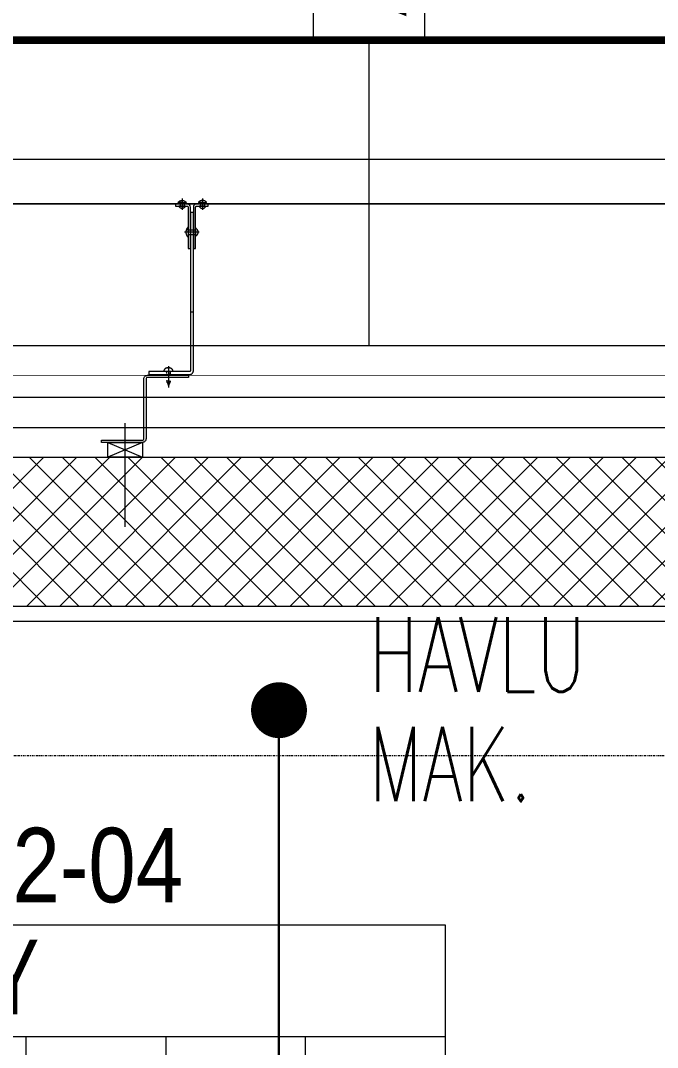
# Model space of a CAD drawing. Extents: x -1439 to 23780, y -1362 to 4476.
# Drawn here: x 14277 to 14362.5, y 2745.8 to 2883.6 of the extents above; entities that cross this region are included whole.
import ezdxf
from ezdxf.enums import TextEntityAlignment as Align

# ---------------------------------------------------------------- set-up
doc = ezdxf.new("R2010")
doc.units = 0
doc.header["$MEASUREMENT"] = 0
doc.linetypes.add('Audi$0$DASHDOT2', pattern=[0.5, 0.25, -0.125, 0, -0.125])
doc.linetypes.add('Audi$0$HIDDEN2', pattern=[4.7625, 3.175, -1.5875])
doc.layers.get('0').update_dxf_attribs({"color": 9, "lineweight": 9})
for name, color, linetype, lineweight in [('Audi$0$00', 8, 'Continuous', 9), ('Audi$0$06C', 8, 'Continuous', 9), ('Audi$0$06D', 8, 'Continuous', 9), ('Audi$0$09W', 8, 'Continuous', 9), ('Audi$0$10', 8, 'Continuous', 9), ('Audi$0$14', 8, 'Continuous', 9), ('Audi$0$21', 8, 'Continuous', 9), ('Audi$0$22', 8, 'Continuous', 9), ('Audi$0$24', 8, 'Audi$0$DASHDOT2', 9), ('Audi$0$33', 8, 'Audi$0$BATTING', 9), ('Audi$0$35', 8, 'Continuous', 9), ('E-DATA BAGLATI UCU', 7, 'Continuous', 30), ('E-KABLO', 7, 'Continuous', 30), ('E-YAZI', 7, 'Continuous', 30)]:
    doc.layers.add(name, color=color, linetype=linetype, lineweight=lineweight)
doc.styles.add('Audi$0$Arial', font='arial.ttf', dxfattribs={"height": 2.5})
doc.styles.add('Audi$0$MuuM_TEXT-STANDART', font='ARIALN.TTF')
doc.styles.add('E-YAZI', font='txttw.shx')
doc.linetypes.add('Audi$0$BATTING', pattern='A,0.0001,-0.1,[134,ltypeshp.shx,S=0.1,R=0,X=-0.1,Y=0],-0.2,[134,ltypeshp.shx,S=0.1,R=180,X=0.1,Y=0],-0.1', length=0.4001)

# ---------------------------------------------------------------- blocks, each defined once
blk = doc.blocks.new('Audi$0$0_wallno')
blk.add_lwpolyline([(-7.84, 1.5), (7.942, 1.5), (7.942, -1.5), (-7.84, -1.5)], close=True)
blk.add_lwpolyline([(7.942, 0), (16.132, 0)])
at = {"style": 'Audi$0$Arial'}
blk.add_attdef('GENISLIK', text='', height=2, dxfattribs=at).set_placement((8.442, 0), align=Align.BOTTOM_LEFT)
blk.add_attdef('DUVARNO', text='', height=2, dxfattribs=at).set_placement((0, 0), align=Align.MIDDLE_CENTER)
blk.add_attdef('YUKSEKLIK', text='', height=2, dxfattribs=at).set_placement((8.442, -0.5), align=Align.TOP_LEFT)
blk = doc.blocks.new('Audi$0$KAPI KODLARI 2. KAT')
at = {"layer": 'Audi$0$22'}
ref = blk.add_blockref('Audi$0$0_wallno', (14323.77, 2920.66), dxfattribs=dict(at, xscale=-5, yscale=5, zscale=5, rotation=90))
ref.add_attrib('DUVARNO', 'AUDI-GC02', dxfattribs={"layer": '0', "height": 10, "rotation": 90, "style": 'Audi$0$Arial'}).set_placement((14323.77, 2921.4), align=Align.MIDDLE_CENTER)
blk = doc.blocks.new('Audi$0$P-AKS_AUDI')
at = {"layer": 'Audi$0$24'}
blk.add_lwpolyline([(-3840, 0), (360, 0)], dxfattribs=at)
blk = doc.blocks.new('Audi$0$0_roomno2-flat-2')
at = {"layer": 'Audi$0$21'}
blk.add_lwpolyline([(96.88, -52.5), (0, -52.5), (0, 0), (96.88, 0)], close=True, dxfattribs=at)
for points in [[(0, -15), (96.88, -15)], [(40.62, -15), (40.62, -52.5)], [(59.38, -15), (59.38, -52.5)], [(78.12, -15), (78.12, -52.5)], [(0, -33.75), (40.62, -33.75)]]:
    blk.add_lwpolyline(points, dxfattribs=at)
at = {"layer": 'Audi$0$21', "style": 'Audi$0$MuuM_TEXT-STANDART', "width": 0.6}
blk.add_text('H:', height=7.5, dxfattribs=at).set_placement((1.75, -43.04), align=Align.MIDDLE_LEFT)
at = {"layer": 'Audi$0$21', "style": 'Audi$0$Arial'}
blk.add_attdef('ODANO', (0, 5.85), '', height=10, dxfattribs=at)
blk.add_attdef('MEKANADI', text='', height=10, dxfattribs=at).set_placement((1.75, -15), align=Align.BOTTOM_LEFT)
at = {"layer": 'Audi$0$21', "style": 'Audi$0$MuuM_TEXT-STANDART', "width": 0.6}
for tag, p in [('YER01', (50, -22.5)), ('TAVAN01', (68.75, -22.5)), ('DUVAR01', (87.5, -22.5)), ('YER02', (50, -33.75)), ('TAVAN02', (68.75, -33.75)), ('DUVAR02', (87.5, -33.75)), ('YER03', (50, -45)), ('TAVAN03', (68.75, -45)), ('DUVAR03', (87.5, -45))]:
    blk.add_attdef(tag, text='', height=7.5, dxfattribs=at).set_placement(p, align=Align.MIDDLE_CENTER)
for tag, p in [('M2', (1.75, -24.38)), ('TEMIZTAVANYUKSEKLIGI', (9, -43.04))]:
    blk.add_attdef(tag, text='', height=7.5, dxfattribs=at).set_placement(p, align=Align.MIDDLE_LEFT)
blk = doc.blocks.new('Audi$0$p- alum kaplama profil')
at = {"lineweight": 13}
blk.add_lwpolyline([(7.12, 12.59), (7.12, 26.49)], dxfattribs=at)
at = {"lineweight": 5}
blk.add_lwpolyline([(9.44, 15.16), (4.79, 15.16), (4.79, 17.16), (9.44, 17.16)], close=True, dxfattribs=at)
for points in [[(4.79, 15.16), (9.44, 17.16)], [(9.44, 15.16), (4.79, 17.16)]]:
    blk.add_lwpolyline(points, dxfattribs=at)
at = {"lineweight": 18}
blk.add_lwpolyline([(4.09, 6.16), (-1.41, 6.16), (-1.41, 6.46), (4.09, 6.46, 0.414214), (4.29, 6.66), (4.29, 14.66, -0.414214), (4.79, 15.16), (10.29, 15.16), (10.29, 14.86), (4.79, 14.86, 0.414214), (4.59, 14.66), (4.59, 6.66, -0.414214)], format="xyb", close=True, dxfattribs=at)
blk.add_lwpolyline([(-2.06, 5.56), (-2.06, -2.34), (-2.06, -15.69), (-1.66, -15.69), (-1.66, -2.34), (-1.66, 5.56), (-1.66, 5.56), (-1.66, 5.57), (-1.66, 5.57), (-1.66, 5.58), (-1.66, 5.58), (-1.65, 5.59), (-1.65, 5.59), (-1.65, 5.59), (-1.65, 5.6), (-1.65, 5.6), (-1.64, 5.61), (-1.64, 5.61), (-1.64, 5.62), (-1.64, 5.62), (-1.63, 5.62), (-1.63, 5.63), (-1.63, 5.63), (-1.62, 5.63), (-1.62, 5.64), (-1.61, 5.64), (-1.61, 5.64), (-1.61, 5.64), (-1.6, 5.65), (-1.6, 5.65), (-1.59, 5.65), (-1.59, 5.65), (-1.58, 5.65), (-1.58, 5.65), (-1.57, 5.66), (-1.57, 5.66), (-1.56, 5.66), (-1.56, 5.66), (3.94, 5.66), (3.94, 6.06), (-1.56, 6.06), (-1.58, 6.06), (-1.61, 6.05), (-1.63, 6.05), (-1.66, 6.05), (-1.68, 6.04), (-1.7, 6.03), (-1.73, 6.03), (-1.75, 6.02), (-1.77, 6.01), (-1.79, 6), (-1.82, 5.99), (-1.84, 5.97), (-1.86, 5.96), (-1.88, 5.94), (-1.89, 5.93), (-1.91, 5.91), (-1.93, 5.89), (-1.95, 5.87), (-1.96, 5.85), (-1.97, 5.83), (-1.99, 5.81), (-2, 5.79), (-2.01, 5.77), (-2.02, 5.75), (-2.03, 5.72), (-2.04, 5.7), (-2.04, 5.68), (-2.05, 5.65), (-2.05, 5.63), (-2.06, 5.61), (-2.06, 5.58)], close=True)
blk.add_lwpolyline([(-1.66, -2.34), (-2.06, -2.34)])
for points in [[(-2.36, -10.84), (-2.36, -16.39), (-2.36, -16.39, -0.414214), (-2.51, -16.54), (-2.51, -16.54), (-4.06, -16.54), (-4.06, -16.84), (-2.51, -16.84), (-2.51, -16.84, 0.414214), (-2.06, -16.39), (-2.06, -10.84)], [(-1.36, -10.84), (-1.66, -10.84), (-1.66, -16.39, 0.414214), (-1.21, -16.84), (-1.21, -16.84), (0.34, -16.84), (0.34, -16.54), (-1.21, -16.54), (-1.21, -16.54, -0.414214), (-1.36, -16.39), (-1.36, -16.39)]]:
    blk.add_lwpolyline(points, format="xyb", close=True)
for points in [[(1.61, 6.87, -10), (0.98, 6.96, -10)], [(1.56, 7.05, -10), (1.02, 7.13, -10)], [(1.05, 6.91, -10), (1.29, 7.56, -10)], [(1.29, 4.93, -10), (1.29, 7.8, -10)], [(1.53, 6.82, -10), (1.29, 7.56, -10)], [(0.67, 5.66, -10), (1.91, 5.66, -10)], [(0.67, 5.66, -10), (0.67, 5.64, -10), (0.67, 5.62, -10), (0.67, 5.6, -10), (0.68, 5.58, -10), (0.68, 5.56, -10), (0.69, 5.54, -10), (0.69, 5.52, -10), (0.7, 5.5, -10), (0.7, 5.48, -10), (0.71, 5.46, -10), (0.72, 5.45, -10), (0.73, 5.43, -10), (0.74, 5.41, -10), (0.75, 5.4, -10), (0.76, 5.38, -10), (0.77, 5.36, -10), (0.79, 5.35, -10), (0.8, 5.33, -10), (0.81, 5.32, -10), (0.83, 5.31, -10), (0.84, 5.29, -10), (0.86, 5.28, -10), (0.87, 5.27, -10), (0.89, 5.26, -10), (0.91, 5.25, -10), (0.92, 5.24, -10), (0.94, 5.23, -10), (0.96, 5.22, -10), (0.98, 5.21, -10), (1, 5.21, -10), (1.02, 5.2, -10), (1.03, 5.2, -10)], [(0.96, 5.66, -10), (0.97, 5.66, -10), (0.97, 5.66, -10), (0.97, 5.66, -10), (0.98, 5.66, -10), (0.98, 5.66, -10), (0.99, 5.66, -10), (0.99, 5.66, -10), (1, 5.66, -10), (1, 5.67, -10), (1, 5.67, -10), (1.01, 5.67, -10), (1.01, 5.67, -10), (1.01, 5.67, -10), (1.02, 5.68, -10), (1.02, 5.68, -10), (1.02, 5.68, -10), (1.03, 5.69, -10), (1.03, 5.69, -10), (1.03, 5.69, -10), (1.04, 5.7, -10), (1.04, 5.7, -10), (1.04, 5.7, -10), (1.04, 5.71, -10), (1.04, 5.71, -10), (1.05, 5.72, -10), (1.05, 5.72, -10), (1.05, 5.72, -10), (1.05, 5.73, -10), (1.05, 5.73, -10), (1.05, 5.74, -10), (1.05, 5.74, -10), (1.05, 5.75, -10)], [(1.33, 5.85, -10), (0.98, 5.88, -10)], [(1.05, 5.83, -10), (1.05, 6.01, -10)], [(1.05, 5.75, -10), (1.05, 5.83, -10)], [(1.29, 6.16, -10), (1.29, 6.26, -10)], [(1.53, 5.75, -10), (1.53, 5.92, -10)], [(1.53, 5.75, -10), (1.53, 5.74, -10), (1.53, 5.74, -10), (1.53, 5.73, -10), (1.53, 5.73, -10), (1.53, 5.72, -10), (1.54, 5.72, -10), (1.54, 5.72, -10), (1.54, 5.71, -10), (1.54, 5.71, -10), (1.54, 5.7, -10), (1.54, 5.7, -10), (1.55, 5.7, -10), (1.55, 5.69, -10), (1.55, 5.69, -10), (1.55, 5.69, -10), (1.56, 5.68, -10), (1.56, 5.68, -10), (1.56, 5.68, -10), (1.57, 5.67, -10), (1.57, 5.67, -10), (1.58, 5.67, -10), (1.58, 5.67, -10), (1.58, 5.67, -10), (1.59, 5.66, -10), (1.59, 5.66, -10), (1.6, 5.66, -10), (1.6, 5.66, -10), (1.6, 5.66, -10), (1.61, 5.66, -10), (1.61, 5.66, -10), (1.62, 5.66, -10), (1.62, 5.66, -10)], [(1.55, 5.2, -10), (1.57, 5.2, -10), (1.59, 5.21, -10), (1.6, 5.21, -10), (1.62, 5.22, -10), (1.64, 5.23, -10), (1.66, 5.24, -10), (1.68, 5.25, -10), (1.69, 5.26, -10), (1.71, 5.27, -10), (1.73, 5.28, -10), (1.74, 5.29, -10), (1.76, 5.31, -10), (1.77, 5.32, -10), (1.78, 5.33, -10), (1.8, 5.35, -10), (1.81, 5.36, -10), (1.82, 5.38, -10), (1.83, 5.4, -10), (1.84, 5.41, -10), (1.85, 5.43, -10), (1.86, 5.45, -10), (1.87, 5.46, -10), (1.88, 5.48, -10), (1.89, 5.5, -10), (1.89, 5.52, -10), (1.9, 5.54, -10), (1.9, 5.56, -10), (1.9, 5.58, -10), (1.91, 5.6, -10), (1.91, 5.62, -10), (1.91, 5.64, -10), (1.91, 5.66, -10)], [(1.03, 5.2, -10), (1.04, 5.2, -10), (1.05, 5.19, -10), (1.05, 5.19, -10), (1.06, 5.19, -10), (1.06, 5.19, -10), (1.07, 5.19, -10), (1.07, 5.19, -10), (1.08, 5.19, -10), (1.08, 5.19, -10), (1.09, 5.19, -10), (1.09, 5.18, -10), (1.1, 5.18, -10), (1.1, 5.18, -10), (1.11, 5.18, -10), (1.11, 5.18, -10), (1.12, 5.18, -10), (1.12, 5.18, -10), (1.13, 5.18, -10), (1.13, 5.18, -10), (1.14, 5.18, -10), (1.15, 5.18, -10), (1.15, 5.18, -10), (1.16, 5.17, -10), (1.16, 5.17, -10), (1.17, 5.17, -10), (1.17, 5.17, -10), (1.18, 5.17, -10), (1.18, 5.17, -10), (1.19, 5.17, -10), (1.19, 5.17, -10), (1.2, 5.17, -10), (1.2, 5.17, -10)], [(1.2, 5.17, -10), (1.2, 5.2, -10)], [(1.38, 5.2, -10), (1.2, 5.2, -10)], [(1.38, 5.17, -10), (1.38, 5.2, -10)], [(1.38, 5.17, -10), (1.38, 5.17, -10), (1.39, 5.17, -10), (1.39, 5.17, -10), (1.4, 5.17, -10), (1.41, 5.17, -10), (1.41, 5.17, -10), (1.42, 5.17, -10), (1.42, 5.17, -10), (1.43, 5.17, -10), (1.43, 5.18, -10), (1.44, 5.18, -10), (1.44, 5.18, -10), (1.45, 5.18, -10), (1.45, 5.18, -10), (1.46, 5.18, -10), (1.46, 5.18, -10), (1.47, 5.18, -10), (1.47, 5.18, -10), (1.48, 5.18, -10), (1.48, 5.18, -10), (1.49, 5.18, -10), (1.5, 5.19, -10), (1.5, 5.19, -10), (1.51, 5.19, -10), (1.51, 5.19, -10), (1.52, 5.19, -10), (1.52, 5.19, -10), (1.53, 5.19, -10), (1.53, 5.19, -10), (1.54, 5.19, -10), (1.54, 5.2, -10), (1.55, 5.2, -10)], [(-1.36, -13.04, 0), (-1.36, -12.37, 0)], [(-1.36, -13.72, 0), (-1.32, -13.68, 0), (-1.29, -13.65, 0), (-1.26, -13.61, 0), (-1.23, -13.58, 0), (-1.2, -13.54, 0), (-1.18, -13.5, 0), (-1.16, -13.45, 0), (-1.14, -13.41, 0), (-1.12, -13.37, 0), (-1.1, -13.32, 0), (-1.09, -13.28, 0), (-1.08, -13.23, 0), (-1.07, -13.18, 0), (-1.06, -13.14, 0), (-1.06, -13.09, 0), (-1.06, -13.04, 0), (-1.06, -12.99, 0), (-1.06, -12.95, 0), (-1.07, -12.9, 0), (-1.08, -12.85, 0), (-1.09, -12.81, 0), (-1.1, -12.76, 0), (-1.12, -12.72, 0), (-1.14, -12.67, 0), (-1.16, -12.63, 0), (-1.18, -12.59, 0), (-1.2, -12.55, 0), (-1.23, -12.51, 0), (-1.26, -12.47, 0), (-1.29, -12.43, 0), (-1.32, -12.4, 0), (-1.36, -12.37, 0)], [(-2.86, -13.04, 0), (-0.86, -13.04, 0)], [(-2.36, -12.52, 0), (-2.4, -12.53, 0), (-2.43, -12.56, 0), (-2.47, -12.58, 0), (-2.5, -12.6, 0), (-2.53, -12.63, 0), (-2.56, -12.66, 0), (-2.59, -12.69, 0), (-2.61, -12.73, 0), (-2.63, -12.76, 0), (-2.65, -12.8, 0), (-2.67, -12.84, 0), (-2.68, -12.88, 0), (-2.69, -12.92, 0), (-2.7, -12.96, 0), (-2.71, -13, 0), (-2.71, -13.04, 0), (-2.71, -13.08, 0), (-2.7, -13.13, 0), (-2.69, -13.17, 0), (-2.68, -13.21, 0), (-2.67, -13.25, 0), (-2.65, -13.28, 0), (-2.63, -13.32, 0), (-2.61, -13.36, 0), (-2.59, -13.39, 0), (-2.56, -13.42, 0), (-2.53, -13.45, 0), (-2.5, -13.48, 0), (-2.47, -13.51, 0), (-2.43, -13.53, 0), (-2.4, -13.55, 0), (-2.36, -13.57, 0)], [(-2.36, -13.04, 0), (-2.36, -12.52, 0)], [(-2.36, -13.04, 0), (-2.36, -12.73, 0)], [(-2.36, -12.73, 0), (-2.36, -13.04, 0)], [(-1.36, -12.73, 0), (-2.36, -12.73, 0)], [(-2.36, -13.04, 0), (-2.36, -13.36, 0)], [(-2.36, -13.04, 0), (-2.36, -13.57, 0)], [(-2.36, -13.36, 0), (-2.36, -13.04, 0)], [(-1.36, -13.36, 0), (-2.36, -13.36, 0)], [(-1.36, -13.04, 0), (-1.36, -13.72, 0)], [(-2.85, -16.54, 0), (-2.86, -16.51, 0), (-2.87, -16.47, 0), (-2.89, -16.44, 0), (-2.91, -16.41, 0), (-2.93, -16.38, 0), (-2.96, -16.35, 0), (-2.98, -16.33, 0), (-3.01, -16.31, 0), (-3.04, -16.29, 0), (-3.07, -16.27, 0), (-3.11, -16.25, 0), (-3.14, -16.24, 0), (-3.18, -16.23, 0), (-3.21, -16.22, 0), (-3.25, -16.22, 0), (-3.29, -16.22, 0), (-3.32, -16.22, 0), (-3.36, -16.22, 0), (-3.39, -16.23, 0), (-3.43, -16.24, 0), (-3.46, -16.25, 0), (-3.5, -16.27, 0), (-3.53, -16.29, 0), (-3.56, -16.31, 0), (-3.59, -16.33, 0), (-3.61, -16.35, 0), (-3.64, -16.38, 0), (-3.66, -16.41, 0), (-3.68, -16.44, 0), (-3.7, -16.47, 0), (-3.71, -16.51, 0), (-3.73, -16.54, 0)], [(-3.29, -17.54, 0), (-3.29, -16.04, 0)], [(-1, -16.54, 0), (-0.98, -16.51, 0), (-0.97, -16.47, 0), (-0.95, -16.44, 0), (-0.93, -16.41, 0), (-0.91, -16.38, 0), (-0.88, -16.35, 0), (-0.86, -16.33, 0), (-0.83, -16.31, 0), (-0.8, -16.29, 0), (-0.77, -16.27, 0), (-0.73, -16.25, 0), (-0.7, -16.24, 0), (-0.66, -16.23, 0), (-0.63, -16.22, 0), (-0.59, -16.22, 0), (-0.56, -16.22, 0), (-0.52, -16.22, 0), (-0.48, -16.22, 0), (-0.45, -16.23, 0), (-0.41, -16.24, 0), (-0.38, -16.25, 0), (-0.34, -16.27, 0), (-0.31, -16.29, 0), (-0.28, -16.31, 0), (-0.25, -16.33, 0), (-0.23, -16.35, 0), (-0.2, -16.38, 0), (-0.18, -16.41, 0), (-0.16, -16.44, 0), (-0.14, -16.47, 0), (-0.13, -16.51, 0), (-0.12, -16.54, 0)], [(-0.56, -17.54, 0), (-0.56, -16.04, 0)], [(-3.84, -17.04, 0), (-3.81, -17.07, 0), (-3.78, -17.1, 0), (-3.75, -17.12, 0), (-3.72, -17.15, 0), (-3.69, -17.17, 0), (-3.66, -17.19, 0), (-3.62, -17.21, 0), (-3.59, -17.23, 0), (-3.55, -17.24, 0), (-3.52, -17.26, 0), (-3.48, -17.27, 0), (-3.44, -17.28, 0), (-3.4, -17.28, 0), (-3.36, -17.29, 0), (-3.32, -17.29, 0), (-3.29, -17.29, 0), (-3.25, -17.29, 0), (-3.21, -17.29, 0), (-3.17, -17.28, 0), (-3.13, -17.28, 0), (-3.09, -17.27, 0), (-3.06, -17.26, 0), (-3.02, -17.24, 0), (-2.98, -17.23, 0), (-2.95, -17.21, 0), (-2.91, -17.19, 0), (-2.88, -17.17, 0), (-2.85, -17.15, 0), (-2.82, -17.12, 0), (-2.79, -17.1, 0), (-2.76, -17.07, 0), (-2.73, -17.04, 0)], [(-3.29, -17.04, 0), (-3.84, -17.04, 0)], [(-3.29, -16.54, 0), (-3.73, -16.54, 0)], [(-3.29, -16.54, 0), (-3.55, -16.54, 0)], [(-3.55, -16.54, 0), (-3.29, -16.54, 0)], [(-3.55, -17.04, 0), (-3.55, -16.54, 0)], [(-3.29, -16.54, 0), (-2.85, -16.54, 0)], [(-3.29, -16.54, 0), (-3.03, -16.54, 0)], [(-3.03, -16.54, 0), (-3.29, -16.54, 0)], [(-3.29, -17.04, 0), (-2.73, -17.04, 0)], [(-3.03, -17.04, 0), (-3.03, -16.54, 0)], [(-0.56, -17.04, 0), (-1.11, -17.04, 0)], [(0, -17.04, 0), (-0.03, -17.07, 0), (-0.06, -17.1, 0), (-0.09, -17.12, 0), (-0.12, -17.15, 0), (-0.15, -17.17, 0), (-0.18, -17.19, 0), (-0.22, -17.21, 0), (-0.25, -17.23, 0), (-0.29, -17.24, 0), (-0.33, -17.26, 0), (-0.36, -17.27, 0), (-0.4, -17.28, 0), (-0.44, -17.28, 0), (-0.48, -17.29, 0), (-0.52, -17.29, 0), (-0.56, -17.29, 0), (-0.59, -17.29, 0), (-0.63, -17.29, 0), (-0.67, -17.28, 0), (-0.71, -17.28, 0), (-0.75, -17.27, 0), (-0.79, -17.26, 0), (-0.82, -17.24, 0), (-0.86, -17.23, 0), (-0.89, -17.21, 0), (-0.93, -17.19, 0), (-0.96, -17.17, 0), (-0.99, -17.15, 0), (-1.02, -17.12, 0), (-1.05, -17.1, 0), (-1.08, -17.07, 0), (-1.11, -17.04, 0)], [(-0.56, -16.54, 0), (-1, -16.54, 0)], [(-0.56, -16.54, 0), (-0.82, -16.54, 0)], [(-0.82, -16.54, 0), (-0.56, -16.54, 0)], [(-0.82, -17.04, 0), (-0.82, -16.54, 0)], [(-0.56, -16.54, 0), (-0.3, -16.54, 0)], [(-0.56, -16.54, 0), (-0.12, -16.54, 0)], [(-0.3, -16.54, 0), (-0.56, -16.54, 0)], [(-0.56, -17.04, 0), (0, -17.04, 0)], [(-0.3, -17.04, 0), (-0.3, -16.54, 0)]]:
    blk.add_polyline3d(points)
blk = doc.blocks.new('Audi$0$p-2. kat planı')
at = {"layer": 'Audi$0$09W'}
h = blk.add_hatch(dxfattribs=at)
h.set_pattern_fill('ANSI37', color=256, scale=25, style=0)
h.paths.add_polyline_path([(14050, 2825), (14472.5, 2825), (14472.5, 2805), (14050, 2805)])
at = {"layer": 'Audi$0$00'}
blk.add_lwpolyline([(14050, 2825), (14050, 2825), (14050, 2825), (14472.5, 2825), (14472.5, 2805), (14050, 2805)], close=True, dxfattribs=at)
at = {"layer": 'Audi$0$06C'}
blk.add_lwpolyline([(13012.5, 1124.33), (13012.5, 1124.33), (13012.5, 2865), (16712.5, 2865), (16712.49, 2206.39)], dxfattribs=at)
blk.add_lwpolyline([(13012.5, 1124.33), (13012.5, 1124.33), (13012.5, 2865), (16712.5, 2865), (16712.49, 2206.39)], dxfattribs=at)
at = {"layer": 'Audi$0$06D'}
for points in [[(14048.83, 2840), (14675, 2840)], [(14675, 2825), (14675, 2833), (14050, 2833), (14050, 2825)]]:
    blk.add_lwpolyline(points, dxfattribs=at)
at = {"layer": 'Audi$0$10'}
for points, const_width in [([(13018.5, 1124.33), (13018.5, 2859), (16706.5, 2859), (16706.5, 2206.39)], 0.2), ([(13018.5, 1124.33), (13018.5, 2859), (16706.5, 2859), (16706.5, 2206.39)], 0.2), ([(14043.19, 2836), (14681.81, 2836)], 0.1)]:
    blk.add_lwpolyline(points, dxfattribs=dict(at, const_width=const_width))
at = {"layer": 'Audi$0$14'}
blk.add_lwpolyline([(14048, 2820.22), (14048, 2803), (14470.5, 2803), (14470.5, 2447)], dxfattribs=at)
at = {"layer": 'Audi$0$33', "ltscale": 0.4}
blk.add_lwpolyline([(14050, 2829), (14675, 2829)], dxfattribs=at)
ref = blk.add_blockref('Audi$0$0_roomno2-flat-2', (14237.11, 2762.29))
ref.add_attrib('ODANO', 'AUDI-K2-04', dxfattribs={"layer": 'Audi$0$21', "height": 10, "style": 'Audi$0$MuuM_TEXT-STANDART'}).set_placement((14237.11, 2762.29), align=Align.BOTTOM_LEFT)
ref.add_attrib('MEKANADI', 'WC BAY', dxfattribs={"layer": 'Audi$0$21', "height": 10, "style": 'Audi$0$MuuM_TEXT-STANDART', "width": 0.9}).set_placement((14238.86, 2747.29), align=Align.BOTTOM_LEFT)
ref.add_attrib('M2', '6.01m2', dxfattribs={"layer": 'Audi$0$21', "height": 7.5, "style": 'Audi$0$MuuM_TEXT-STANDART', "width": 0.6}).set_placement((14238.86, 2737.91), align=Align.MIDDLE_LEFT)
ref.add_attrib('TEMIZTAVANYUKSEKLIGI', '2.40 M', dxfattribs={"layer": 'Audi$0$21', "height": 7.5, "style": 'Audi$0$MuuM_TEXT-STANDART', "width": 0.6}).set_placement((14246.11, 2719.25), align=Align.MIDDLE_LEFT)
ref.add_attrib('YER01', 'Y08', dxfattribs={"layer": 'Audi$0$21', "height": 7.5, "style": 'Audi$0$MuuM_TEXT-STANDART', "width": 0.6}).set_placement((14287.11, 2739.79), align=Align.MIDDLE_CENTER)
ref.add_attrib('TAVAN01', 'T01', dxfattribs={"layer": 'Audi$0$21', "height": 7.5, "style": 'Audi$0$MuuM_TEXT-STANDART', "width": 0.6}).set_placement((14305.86, 2739.79), align=Align.MIDDLE_CENTER)
ref.add_attrib('DUVAR01', 'D11', dxfattribs={"layer": 'Audi$0$21', "height": 7.5, "style": 'Audi$0$MuuM_TEXT-STANDART', "width": 0.6}).set_placement((14324.61, 2739.79), align=Align.MIDDLE_CENTER)
ref.add_attrib('TAVAN02', 'T09', dxfattribs={"layer": 'Audi$0$21', "height": 7.5, "style": 'Audi$0$MuuM_TEXT-STANDART', "width": 0.6}).set_placement((14305.86, 2728.54), align=Align.MIDDLE_CENTER)
at = {"layer": 'Audi$0$10', "rotation": 180}
blk.add_blockref('Audi$0$p- alum kaplama profil', (14298.14, 2842.16), dxfattribs=at)
at = {"layer": 'Audi$0$24'}
blk.add_blockref('Audi$0$P-AKS_AUDI', (16612.5, 2785), dxfattribs=at)

msp = doc.modelspace()

# ---------------------------------------------------------------- linework, layer by layer
at = {"layer": 'Audi$0$21', "linetype": 'Audi$0$HIDDEN2', "ltscale": 0.1, "const_width": 1}
msp.add_lwpolyline([(14169.64, 2880.95), (14512.5, 2880.95), (14512.5, 2393.96), (14169.64, 2393.96)], close=True, dxfattribs=at)
at = {"layer": 'Audi$0$35'}
msp.add_lwpolyline([(14192.5, 2630), (14192.5, 2700), (14182.5, 2700), (14182.5, 2790), (14192.5, 2790), (14192.5, 2803), (14470.5, 2803), (14470.5, 2635), (14347.5, 2635), (14347.5, 2685), (14337.5, 2685), (14337.5, 2630)], close=True, dxfattribs=at)
at = {"layer": 'E-DATA BAGLATI UCU', "color": 4, "const_width": 3.75}
msp.add_lwpolyline([(14313.57, 2791.07, -1), (14309.82, 2791.07, -1)], format="xyb", close=True, dxfattribs=at)
at = {"layer": 'E-KABLO', "color": 6, "ltscale": 40}
msp.add_line((14311.69, 2791.07), (14311.69, 2640), dxfattribs=at)

# ---------------------------------------------------------------- block references
msp.add_blockref('Audi$0$p-2. kat planı', (0, 0))
at = {"layer": 'Audi$0$22'}
msp.add_blockref('Audi$0$KAPI KODLARI 2. KAT', (0, 0), dxfattribs=at)

# ---------------------------------------------------------------- texts
at = {"layer": 'E-YAZI', "color": 3, "style": 'E-YAZI', "width": 0.7}
for s, p in [('HAVLU', (14323.76, 2793.55)), ('MAK.', (14323.76, 2778.86))]:
    msp.add_text(s, height=10, dxfattribs=at).set_placement(p)

doc.saveas('drawing.dxf')
